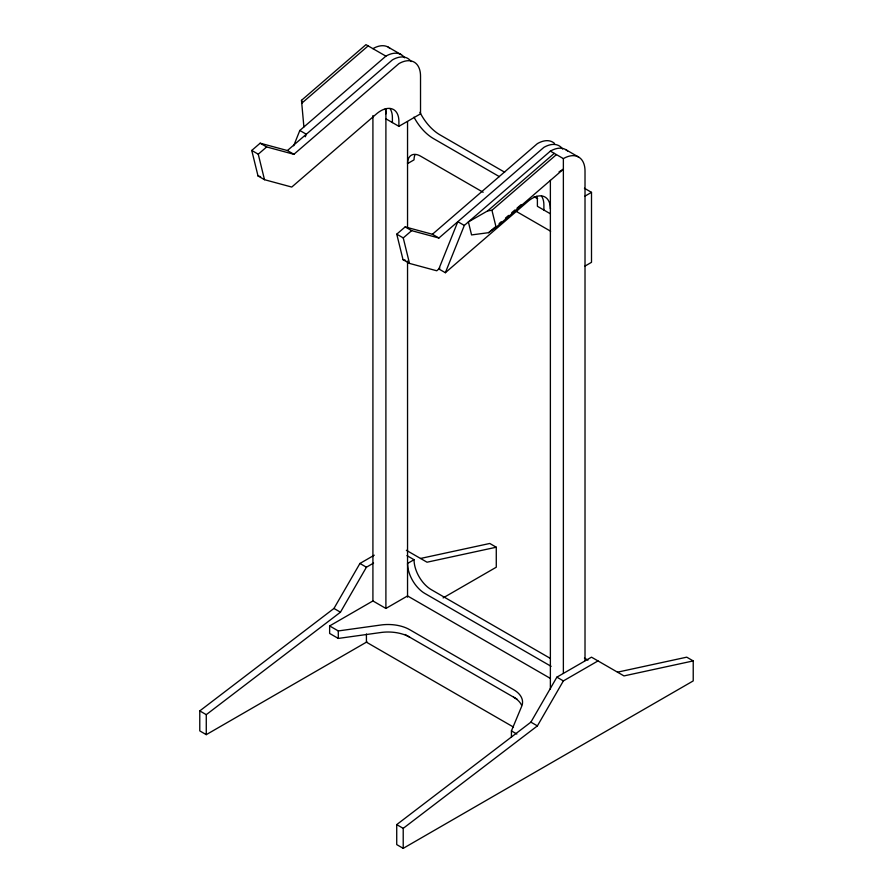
<?xml version="1.0" encoding="UTF-8"?>
<svg xmlns="http://www.w3.org/2000/svg" width="893" height="893" viewBox="0 0 893 893"><rect width="100%" height="100%" fill="white"/><g stroke="black" fill="none" stroke-linecap="round" stroke-linejoin="round"><path stroke-width="1.34" d="M293.674 145.805L299.825 130.478L385.899 56.147A30.608 17.67 -60 0 1 404.641 57.822M305.294 136.785L306.321 134.229L299.825 130.478M464.315 225.438L457.819 221.687L438.854 268.96L445.35 272.711L464.315 225.438L550.378 151.118A30.608 17.67 -60 0 1 567.557 150.984M511.432 737.138L511.432 730.898L521.512 706.731A30.608 17.67 0 0 0 513.587 689.664L409.708 629.688A30.608 17.67 0 0 0 380.139 625.111L338.291 630.938L329.629 625.937L329.629 633.438L338.291 638.428L380.139 632.612A30.608 17.67 0 0 1 409.708 637.178M366.978 641.855L206.272 734.649L199.775 730.898L199.775 710.906L333.96 608.446L359.935 563.461L374.256 555.189M206.272 734.649L206.272 714.657L340.456 612.196L366.42 567.211L373.587 563.07M530.9 722.147L556.875 677.162L591.501 657.17L623.973 675.912L693.225 660.92L693.225 680.913L403.212 848.35L396.726 844.599L396.726 824.607L530.9 722.147L537.396 725.897L563.371 680.913L597.997 660.92M303.899 126.962L301.488 100.34L365.974 44.65L385.899 56.147M301.555 103.398L368.139 45.9M398.892 126.326L398.892 121.325A25.674 14.824 -60 0 0 376.042 114.271L291.754 187.061L264.495 179.694L258.01 175.943L251.759 150.448L260.164 143.193L287.412 150.549L293.909 154.299L398.892 63.649A30.608 17.67 -60 0 1 420.525 76.151L420.525 113.835L398.892 126.326L385.899 118.825M264.495 179.694L258.256 154.199L266.65 146.943L293.909 154.299M287.412 150.549L392.395 59.898A30.608 17.67 -60 0 1 411.137 61.572M439.914 268.045L436.755 270.78L409.496 263.413L403.011 259.662L396.76 234.167L405.165 226.911L432.413 234.267L438.909 238.018L543.893 147.367A30.608 17.67 -60 0 1 562.635 149.042M409.496 263.413L403.256 237.918L411.662 230.662L438.909 238.018M432.413 234.267L537.396 143.617A30.608 17.67 -60 0 1 554.564 143.483M559.04 171.869L563.371 169.212L496.106 227.291L488.627 232.671L471.56 234.926L468.379 221.933L487.678 210.86L554.263 153.362M487.678 210.86L491.943 210.29L556.428 154.612M488.627 232.671L494.923 227.224M499.131 223.596L501.23 221.777M505.438 218.149L508.586 215.425M511.745 212.701L514.893 209.978M517.002 208.169L521.199 204.542M445.35 272.711L527.54 201.74A25.674 14.824 -60 0 1 550.378 208.795M403.212 848.35L403.212 828.358L537.396 725.897M585.015 196.103L591.501 192.352L591.501 262.319L585.015 266.069M550.378 658.42L431.352 589.704A24.491 14.132 60 0 1 414.039 559.71L407.543 563.461A24.491 14.132 60 0 0 424.856 593.454L551.104 666.334M329.629 625.937L372.917 600.944L385.899 608.446L407.543 595.944L550.412 678.434M443.107 597.908L496.274 567.211L496.274 547.219L489.788 543.469L420.525 558.46M496.274 547.219L427.021 562.21L406.36 550.289M617.476 672.172L686.728 657.17L693.225 660.92M258.01 175.943L260.6 176.647M403.011 259.662L405.601 260.365M388.221 47.139L401.203 54.64M565.682 149.6L578.675 157.101M550.378 151.118L563.371 158.608A30.608 17.67 -60 0 1 585.015 171.11L585.015 660.586M584.424 188.256L591.501 192.352M504.657 172.204L440.003 134.876A36.725 21.209 60 0 1 419.933 112.317M499.366 176.635L433.518 138.616A36.725 21.209 60 0 1 413.984 117.128M534.081 196.683L537.675 198.759M550.378 213.795L537.396 206.294L537.396 201.293A25.674 14.824 -60 0 0 536.782 196.226M483.158 192.274L420.525 156.119A18.362 10.604 60 0 0 407.543 163.609L414.039 159.858A18.362 10.604 60 0 1 415.022 154.701M515.685 211.049L550.613 231.22M260.164 143.193L266.65 146.943M405.165 226.911L411.662 230.662M251.759 150.448L258.256 154.199M396.76 234.167L403.256 237.918M406.951 555.625L414.039 559.71M584.424 658.085L587.962 660.128M359.935 563.461L366.42 567.211M556.875 677.162L563.371 680.913M404.998 634.465L517.103 699.186M333.96 608.446L340.456 612.196M513.486 727.081L366.42 642.179L366.42 634.008M511.432 730.898L516.835 734.024M199.775 710.906L206.272 714.657M396.726 824.607L403.212 828.358M491.943 210.29L496.106 227.291M301.488 100.34L302.135 102.952M563.371 158.608L563.371 673.099M550.378 180.397L550.378 689.307M543.893 210.045L543.893 205.044A25.674 14.824 -60 0 0 541.459 195.969M407.543 121.638L407.543 227.626M407.543 261.091L407.543 597.171M392.395 122.575L392.395 117.586A25.674 14.824 -60 0 0 389.962 108.499M385.899 109.136L385.899 608.289M372.917 115.577L372.917 600.788M338.291 630.938L338.291 638.428M372.917 48.657A30.608 17.67 -60 0 1 390.085 48.523M385.285 108.767A25.674 14.824 -60 0 1 385.899 113.835M513.587 697.154A30.608 17.67 0 0 1 521.512 705.079"/></g></svg>
